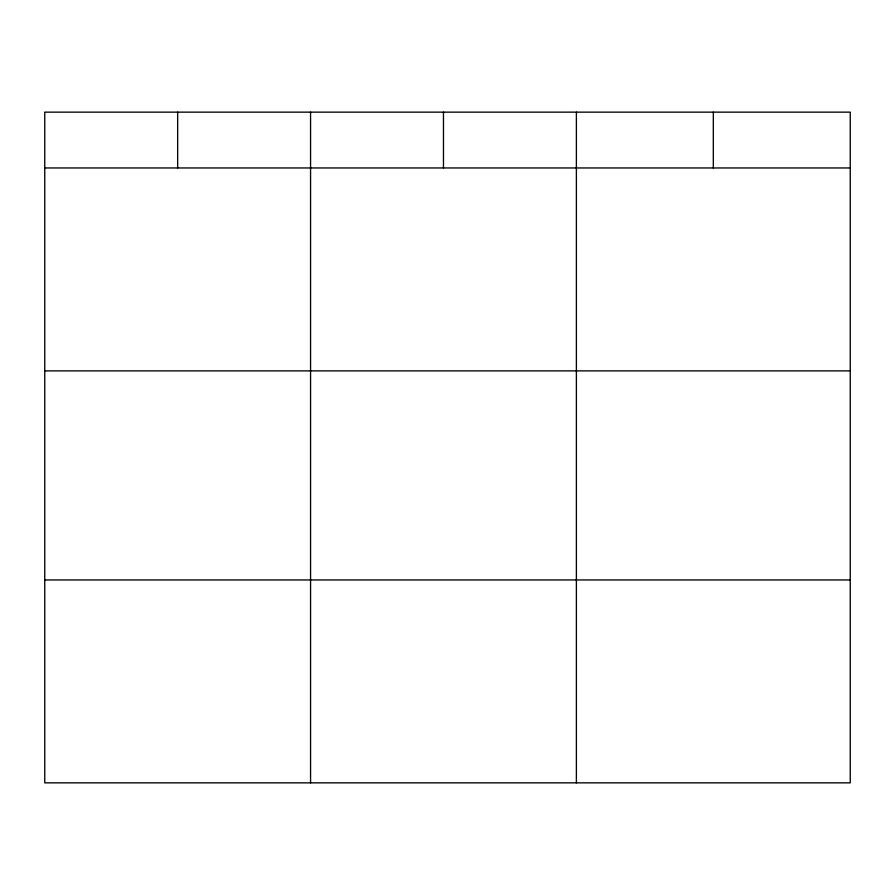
<?xml version="1.0" encoding="UTF-8"?>
<svg xmlns="http://www.w3.org/2000/svg" width="895" height="895" viewBox="0 0 895 895"><rect width="100%" height="100%" fill="white"/><g stroke="black" fill="none" stroke-linecap="round" stroke-linejoin="round"><path stroke-width="1.34" d="M850.25 370.877L850.25 112.143L44.75 112.143L44.75 782.856L850.25 782.856L850.25 370.877L44.75 370.877M44.75 167.958L850.25 167.958M44.75 579.938L850.25 579.938M713.315 112.143L713.315 167.958M576.38 112.143L576.38 782.856M443.472 112.143L443.472 167.958M310.565 112.143L310.565 782.856M177.657 112.143L177.657 167.958"/></g></svg>
